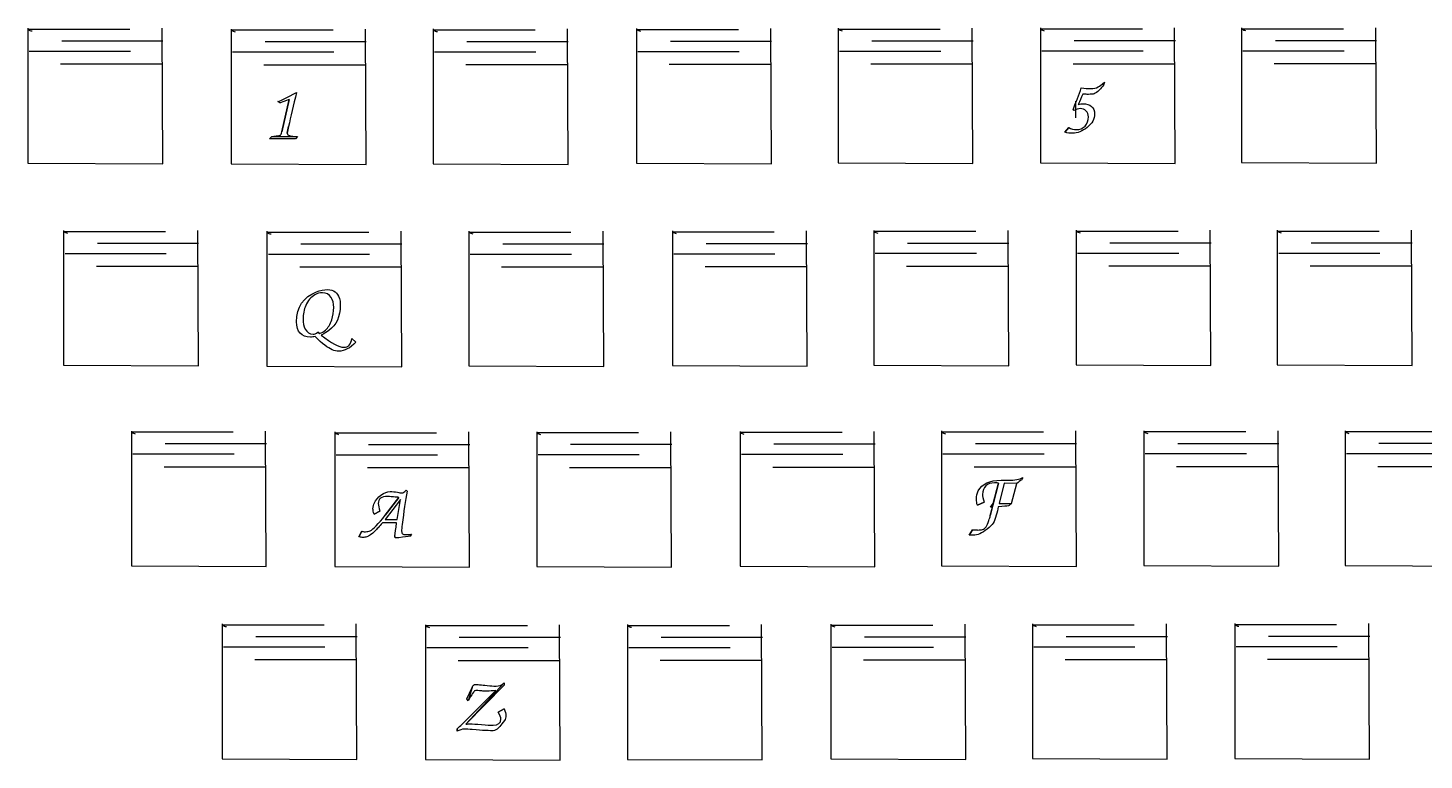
# Model space of a CAD drawing. Extents: x -3 to 260, y -47 to 18.
# Drawn here: x -3.1 to 121, y -47.1 to 18 of the extents above; entities that cross this region are included whole.
import ezdxf

# ---------------------------------------------------------------- set-up
doc = ezdxf.new("R2010")
doc.units = 0
doc.layers.add('Layer_1', color=7, linetype='CONTINUOUS')

msp = doc.modelspace()

# ---------------------------------------------------------------- linework, layer by layer
at = {"layer": 'Layer_1', "color": 7}
for points in [[(-3.134297, 17.949977), (-3.134297, 5.96462), (8.85106, 5.906172), (8.792595, 17.949977)], [(-3.073921, 17.872789), (5.926081, 17.872789)], [(14.944498, 17.883564), (14.944498, 5.898207), (26.929855, 5.839759), (26.87139, 17.883564)], [(15.004874, 17.806377), (24.004876, 17.806377)], [(32.899799, 17.891512), (32.899799, 5.906155), (44.885156, 5.847706), (44.826691, 17.891512)], [(32.960175, 17.814324), (41.960177, 17.814324)], [(50.986269, 17.925608), (50.986269, 5.940251), (62.971626, 5.881803), (62.91316, 17.925608)], [(51.046644, 17.84842), (60.046646, 17.84842)], [(68.903433, 17.959704), (68.903433, 5.974347), (80.88879, 5.915899), (80.830325, 17.959704)], [(68.963809, 17.882516), (77.963811, 17.882516)], [(86.891251, 17.977981), (86.891251, 5.992624), (98.876607, 5.934176), (98.818142, 17.977981)], [(86.951626, 17.900793), (95.951628, 17.900793)], [(104.774321, 17.984073), (104.774321, 5.998716), (116.759678, 5.940268), (116.701213, 17.984073)], [(104.834697, 17.906885), (113.834699, 17.906885)], [(-0.132254, 16.833336), (8.867748, 16.833336)], [(17.946541, 16.766924), (26.946543, 16.766924)], [(35.901842, 16.774871), (44.901844, 16.774871)], [(53.988312, 16.808967), (62.988313, 16.808967)], [(71.905476, 16.843063), (80.905478, 16.843063)], [(89.893294, 16.86134), (98.893295, 16.86134)], [(107.776364, 16.867432), (116.776366, 16.867432)], [(-3.012809, 15.916114), (5.987193, 15.916114)], [(15.065986, 15.849702), (24.065988, 15.849702)], [(33.021288, 15.857649), (42.021289, 15.857649)], [(51.107757, 15.891745), (60.107759, 15.891745)], [(69.024922, 15.925841), (78.024923, 15.925841)], [(87.012739, 15.944118), (96.012741, 15.944118)], [(104.895809, 15.95021), (113.895811, 15.95021)], [(-0.227255, 14.775005), (8.772746, 14.775005)], [(17.851539, 14.708593), (26.851541, 14.708593)], [(35.806841, 14.71654), (44.806842, 14.71654)], [(53.89331, 14.750636), (62.893312, 14.750636)], [(71.810475, 14.784732), (80.810476, 14.784732)], [(89.798292, 14.803009), (98.798294, 14.803009)], [(107.681362, 14.809101), (116.681364, 14.809101)], [(90.000001, 11.46082), (90.000001, 10.00001)], [(0.042014, -0.039741), (0.042014, -12.025098), (12.027371, -12.083546), (11.968906, -0.039741)], [(0.10239, -0.116929), (9.102392, -0.116929)], [(3.044057, -1.156382), (12.044059, -1.156382)], [(18.120809, -0.106154), (18.120809, -12.091511), (30.106166, -12.149959), (30.047701, -0.106154)], [(18.181185, -0.183341), (27.181187, -0.183341)], [(21.122852, -1.222794), (30.122854, -1.222794)], [(36.076111, -0.098206), (36.076111, -12.083563), (48.061467, -12.142011), (48.003002, -0.098206)], [(36.136486, -0.175394), (45.136488, -0.175394)], [(39.078154, -1.214847), (48.078155, -1.214847)], [(54.16258, -0.06411), (54.16258, -12.049467), (66.147937, -12.107915), (66.089472, -0.06411)], [(54.222956, -0.141298), (63.222957, -0.141298)], [(57.164623, -1.180751), (66.164625, -1.180751)], [(72.079745, -0.030014), (72.079745, -12.015371), (84.065102, -12.073819), (84.006636, -0.030014)], [(72.14012, -0.107202), (81.140122, -0.107202)], [(75.081788, -1.146655), (84.081789, -1.146655)], [(90.067562, -0.011737), (90.067562, -11.997094), (102.052919, -12.055542), (101.994454, -0.011737)], [(90.127938, -0.088925), (99.127939, -0.088925)], [(93.069605, -1.128378), (102.069606, -1.128378)], [(107.950632, -0.005645), (107.950632, -11.991002), (119.935989, -12.04945), (119.877524, -0.005645)], [(108.011008, -0.082833), (117.01101, -0.082833)], [(110.952675, -1.122285), (119.952677, -1.122285)], [(0.163503, -2.073604), (9.163504, -2.073604)], [(18.242297, -2.140016), (27.242299, -2.140016)], [(36.197599, -2.132069), (45.197601, -2.132069)], [(54.284068, -2.097973), (63.28407, -2.097973)], [(72.201233, -2.063877), (81.201235, -2.063877)], [(90.18905, -2.0456), (99.189052, -2.0456)], [(108.07212, -2.039508), (117.072122, -2.039508)], [(2.949056, -3.214713), (11.949057, -3.214713)], [(21.027851, -3.281125), (30.027852, -3.281125)], [(38.983152, -3.273178), (47.983154, -3.273178)], [(57.069621, -3.239082), (66.069623, -3.239082)], [(74.986786, -3.204986), (83.986788, -3.204986)], [(92.974603, -3.186709), (101.974605, -3.186709)], [(110.857673, -3.180617), (119.857675, -3.180617)], [(6.067077, -17.876682), (6.067077, -29.862038), (18.052434, -29.920487), (17.993968, -17.876682)], [(6.127453, -17.953869), (15.127454, -17.953869)], [(24.145872, -17.943094), (24.145872, -29.928451), (36.131229, -29.986899), (36.072763, -17.943094)], [(24.206247, -18.020282), (33.206249, -18.020282)], [(42.101173, -17.935147), (42.101173, -29.920504), (54.08653, -29.978952), (54.028065, -17.935147)], [(42.161549, -18.012334), (51.16155, -18.012334)], [(60.187642, -17.90105), (60.187642, -29.886407), (72.172999, -29.944856), (72.114534, -17.90105)], [(60.248018, -17.978238), (69.24802, -17.978238)], [(78.104807, -17.866954), (78.104807, -29.852311), (90.090164, -29.910759), (90.031699, -17.866954)], [(78.165183, -17.944142), (87.165185, -17.944142)], [(96.092624, -17.848678), (96.092624, -29.834034), (108.077981, -29.892483), (108.019516, -17.848678)], [(96.153, -17.925865), (105.153002, -17.925865)], [(113.975694, -17.842585), (113.975694, -29.827942), (125.961051, -29.88639), (125.902586, -17.842585)], [(114.03607, -17.919773), (123.036072, -17.919773)], [(9.06912, -18.993322), (18.069121, -18.993322)], [(27.147915, -19.059734), (36.147916, -19.059734)], [(45.103216, -19.051787), (54.103218, -19.051787)], [(63.189685, -19.017691), (72.189687, -19.017691)], [(81.10685, -18.983595), (90.106852, -18.983595)], [(99.094667, -18.965318), (108.094669, -18.965318)], [(116.977737, -18.959226), (125.977739, -18.959226)], [(6.188565, -19.910544), (15.188567, -19.910544)], [(8.974118, -21.051653), (17.97412, -21.051653)], [(24.26736, -19.976957), (33.267362, -19.976957)], [(42.222661, -19.969009), (51.222663, -19.969009)], [(60.30913, -19.934913), (69.309132, -19.934913)], [(63.094683, -21.076022), (72.094685, -21.076022)], [(78.226295, -19.900817), (87.226297, -19.900817)], [(81.011848, -21.041926), (90.01185, -21.041926)], [(96.214112, -19.88254), (105.214114, -19.88254)], [(98.999665, -21.023649), (107.999667, -21.023649)], [(114.097183, -19.876448), (123.097184, -19.876448)], [(116.882736, -21.017557), (125.882738, -21.017557)], [(27.052913, -21.118066), (36.052915, -21.118066)], [(45.008214, -21.110118), (54.008216, -21.110118)], [(14.138058, -35.028075), (14.138058, -47.013432), (26.123415, -47.07188), (26.064949, -35.028075)], [(14.198433, -35.105262), (23.198435, -35.105262)], [(32.216853, -35.094487), (32.216853, -47.079844), (44.202209, -47.138292), (44.143744, -35.094487)], [(32.277228, -35.171675), (41.27723, -35.171675)], [(50.172154, -35.08654), (50.172154, -47.071897), (62.157511, -47.130345), (62.099046, -35.08654)], [(50.23253, -35.163728), (59.232531, -35.163728)], [(68.258623, -35.052444), (68.258623, -47.037801), (80.24398, -47.096249), (80.185515, -35.052444)], [(68.318999, -35.129631), (77.319001, -35.129631)], [(86.175788, -35.018348), (86.175788, -47.003704), (98.161145, -47.062153), (98.10268, -35.018348)], [(86.236164, -35.095535), (95.236165, -35.095535)], [(104.163605, -35.000071), (104.163605, -46.985428), (116.148962, -47.043876), (116.090497, -35.000071)], [(104.223981, -35.077259), (113.223983, -35.077259)], [(14.259546, -37.061937), (23.259548, -37.061937)], [(17.140101, -36.144715), (26.140102, -36.144715)], [(32.338341, -37.12835), (41.338343, -37.12835)], [(35.218895, -36.211128), (44.218897, -36.211128)], [(50.293642, -37.120403), (59.293644, -37.120403)], [(53.174197, -36.20318), (62.174199, -36.20318)], [(68.380111, -37.086306), (77.380113, -37.086306)], [(71.260666, -36.169084), (80.260668, -36.169084)], [(86.297276, -37.05221), (95.297278, -37.05221)], [(89.177831, -36.134988), (98.177833, -36.134988)], [(104.285093, -37.033933), (113.285095, -37.033933)], [(107.165648, -36.116711), (116.16565, -36.116711)], [(17.045099, -38.203046), (26.045101, -38.203046)], [(35.123894, -38.269459), (44.123896, -38.269459)], [(53.079195, -38.261512), (62.079197, -38.261512)], [(71.165664, -38.227415), (80.165666, -38.227415)], [(89.082829, -38.193319), (98.082831, -38.193319)], [(107.070646, -38.175043), (116.070648, -38.175043)]]:
    msp.add_lwpolyline(points, dxfattribs=at)
for points in [[(-3.083629, 17.806156), (-3.083629, 17.806156), (-3.083629, 17.806156), (-3.083629, 17.806156)], [(14.995165, 17.739744), (14.995165, 17.739744), (14.995165, 17.739744), (14.995165, 17.739744)], [(32.950467, 17.747691), (32.950467, 17.747691), (32.950467, 17.747691), (32.950467, 17.747691)], [(51.036936, 17.781787), (51.036936, 17.781787), (51.036936, 17.781787), (51.036936, 17.781787)], [(68.954101, 17.815883), (68.954101, 17.815883), (68.954101, 17.815883), (68.954101, 17.815883)], [(86.941918, 17.83416), (86.941918, 17.83416), (86.941918, 17.83416), (86.941918, 17.83416)], [(104.824988, 17.840252), (104.824988, 17.840252), (104.824988, 17.840252), (104.824988, 17.840252)], [(92.572092, 13.145517), (92.508592, 12.884462)], [(92.572092, 13.145517), (92.572092, 13.145517)], [(19.306729, 11.32143), (19.095062, 11.427264)], [(19.426673, 8.732042), (20.096951, 11.617764)], [(89.855703, 10.626684), (89.785148, 10.69724)], [(20.047562, 9.204764), (19.927618, 8.619153)], [(89.058425, 8.700517), (89.404148, 9.116795)], [(20.837784, 8.322819), (20.668451, 8.132319), (18.354229, 8.132319), (18.55884, 8.322819)], [(20.837784, 8.322819), (20.837784, 8.322819)], [(0.092682, -0.183562), (0.092682, -0.183562), (0.092682, -0.183562), (0.092682, -0.183562)], [(18.171477, -0.249974), (18.171477, -0.249974), (18.171477, -0.249974), (18.171477, -0.249974)], [(36.126778, -0.242027), (36.126778, -0.242027), (36.126778, -0.242027), (36.126778, -0.242027)], [(54.213247, -0.207931), (54.213247, -0.207931), (54.213247, -0.207931), (54.213247, -0.207931)], [(72.130412, -0.173835), (72.130412, -0.173835), (72.130412, -0.173835), (72.130412, -0.173835)], [(90.118229, -0.155558), (90.118229, -0.155558), (90.118229, -0.155558), (90.118229, -0.155558)], [(108.0013, -0.149465), (108.0013, -0.149465), (108.0013, -0.149465), (108.0013, -0.149465)], [(24.052407, -6.896014), (24.052407, -6.896014)], [(22.63424, -9.076181), (22.789463, -9.210236)], [(25.675185, -9.626514), (26.020907, -9.972236), (26.020907, -9.972236)], [(6.117744, -18.020502), (6.117744, -18.020502), (6.117744, -18.020502), (6.117744, -18.020502)], [(24.196539, -18.086914), (24.196539, -18.086914), (24.196539, -18.086914), (24.196539, -18.086914)], [(42.15184, -18.078967), (42.15184, -18.078967), (42.15184, -18.078967), (42.15184, -18.078967)], [(60.23831, -18.044871), (60.23831, -18.044871), (60.23831, -18.044871), (60.23831, -18.044871)], [(78.155474, -18.010775), (78.155474, -18.010775), (78.155474, -18.010775), (78.155474, -18.010775)], [(96.143291, -17.992498), (96.143291, -17.992498), (96.143291, -17.992498), (96.143291, -17.992498)], [(114.026362, -17.986406), (114.026362, -17.986406), (114.026362, -17.986406), (114.026362, -17.986406)], [(85.310802, -22.003482), (85.310802, -22.003482)], [(30.494698, -23.143773), (30.593476, -23.214329)], [(82.432136, -25.390149), (82.622636, -24.635205), (82.446247, -24.635205), (82.700247, -24.310649), (83.151802, -22.497371)], [(84.795747, -22.525594), (83.666858, -22.497371), (83.215302, -24.310649), (84.33008, -24.310649)], [(29.979643, -23.948106), (28.61792, -25.733162), (29.690365, -25.733162), (29.979643, -23.948106), (29.979643, -23.948106)], [(28.632031, -25.352162), (29.852643, -23.771718)], [(81.881802, -24.204816), (81.289136, -24.472927)], [(28.166365, -24.985273), (27.644254, -25.267495)], [(26.289587, -27.271273), (26.557698, -26.777384)], [(29.485754, -27.250106), (29.492809, -27.193662)], [(30.974476, -27.045495), (30.861587, -27.214829)], [(30.974476, -27.045495), (30.974476, -27.045495)], [(80.562413, -27.11876), (80.83758, -26.660149)], [(14.188725, -35.171895), (14.188725, -35.171895), (14.188725, -35.171895), (14.188725, -35.171895)], [(32.26752, -35.238308), (32.26752, -35.238308), (32.26752, -35.238308), (32.26752, -35.238308)], [(50.222821, -35.23036), (50.222821, -35.23036), (50.222821, -35.23036), (50.222821, -35.23036)], [(68.30929, -35.196264), (68.30929, -35.196264), (68.30929, -35.196264), (68.30929, -35.196264)], [(86.226455, -35.162168), (86.226455, -35.162168), (86.226455, -35.162168), (86.226455, -35.162168)], [(104.214272, -35.143891), (104.214272, -35.143891), (104.214272, -35.143891), (104.214272, -35.143891)], [(39.207087, -40.276412), (39.207087, -40.481023), (35.799254, -43.952356)], [(36.003865, -41.863912), (35.883921, -41.687523), (36.349587, -40.671523)], [(36.088532, -43.331467), (38.480365, -40.939634)], [(38.684976, -42.886967), (39.214143, -42.569467)], [(39.355254, -43.176245), (39.355254, -43.176245)], [(35.023143, -44.573245), (35.023143, -44.354523)]]:
    msp.add_lwpolyline(points, close=True, dxfattribs=at)
for points in [[(-2.761075, 17.680511), (-2.872632, 17.71006), (-2.980415, 17.752844), (-3.083629, 17.806156)], [(15.31772, 17.614099), (15.206163, 17.643647), (15.09838, 17.686432), (14.995165, 17.739744)], [(33.273021, 17.622046), (33.161465, 17.651594), (33.053681, 17.694379), (32.950467, 17.747691)], [(51.359491, 17.656142), (51.247934, 17.685691), (51.14015, 17.728476), (51.036936, 17.781787)], [(69.276655, 17.690238), (69.165099, 17.719787), (69.057315, 17.762572), (68.954101, 17.815883)], [(87.264473, 17.708515), (87.152916, 17.738064), (87.045132, 17.780848), (86.941918, 17.83416)], [(105.147543, 17.714607), (105.035986, 17.744156), (104.928203, 17.786941), (104.824988, 17.840252)], [(89.785148, 10.69724), (90.062666, 11.407499), (90.307259, 12.05661), (90.518925, 12.644573)], [(90.518925, 12.644573), (90.815259, 12.60224), (91.097481, 12.581073), (91.365592, 12.581073)], [(91.365592, 12.581073), (91.619592, 12.581073), (91.840666, 12.630462), (92.028814, 12.72924)], [(92.120537, 12.454073), (91.937092, 12.270628), (91.788925, 12.162443), (91.676037, 12.129517)], [(92.028814, 12.72924), (92.155814, 12.799795), (92.336907, 12.938554), (92.572092, 13.145517)], [(92.508592, 12.884462), (92.376888, 12.743351), (92.247537, 12.599888), (92.120537, 12.454073)], [(19.095062, 11.427264), (19.363173, 11.540153), (19.915858, 11.810616), (20.753118, 12.238653)], [(20.096951, 11.617764), (20.026395, 11.589542), (19.762988, 11.490764), (19.306729, 11.32143)], [(20.753118, 12.238653), (20.461488, 11.10506), (20.226303, 10.093764), (20.047562, 9.204764)], [(90.645925, 12.101295), (90.514222, 11.772036), (90.382518, 11.466295), (90.250814, 11.184073)], [(90.250814, 11.184073), (90.41074, 11.221703), (90.556555, 11.240517), (90.688259, 11.240517)], [(91.153925, 12.073073), (91.041037, 12.073073), (90.871703, 12.08248), (90.645925, 12.101295)], [(90.688259, 11.240517), (90.989296, 11.240517), (91.233888, 11.160554), (91.422037, 11.000628)], [(91.676037, 12.129517), (91.544333, 12.091888), (91.370296, 12.073073), (91.153925, 12.073073)], [(90.427203, 10.803073), (90.248462, 10.803073), (90.057962, 10.744277), (89.855703, 10.626684)], [(90.949314, 10.591406), (90.812907, 10.732517), (90.63887, 10.803073), (90.427203, 10.803073)], [(90.857592, 9.257906), (91.059851, 9.474277), (91.160981, 9.74474), (91.160981, 10.069295)], [(91.160981, 10.069295), (91.160981, 10.280962), (91.090425, 10.454999), (90.949314, 10.591406)], [(91.704259, 10.323295), (91.704259, 9.890554), (91.483185, 9.493091), (91.041037, 9.130906)], [(91.422037, 11.000628), (91.610185, 10.845406), (91.704259, 10.619628), (91.704259, 10.323295)], [(19.327895, 8.456875), (19.356118, 8.485097), (19.389044, 8.576819), (19.426673, 8.732042)], [(89.74987, 8.615851), (89.528796, 8.615851), (89.298314, 8.644073), (89.058425, 8.700517)], [(89.404148, 9.116795), (89.634629, 8.999203), (89.858055, 8.940406), (90.074425, 8.940406)], [(91.041037, 9.130906), (90.622407, 8.787536), (90.192018, 8.615851), (89.74987, 8.615851)], [(90.074425, 8.940406), (90.398981, 8.940406), (90.660037, 9.04624), (90.857592, 9.257906)], [(18.55884, 8.322819), (18.695247, 8.33693), (18.831655, 8.353393), (18.968062, 8.372208)], [(18.968062, 8.372208), (19.179729, 8.40043), (19.299673, 8.428653), (19.327895, 8.456875)], [(19.927618, 8.619153), (19.927618, 8.614449), (19.927618, 8.612097), (19.927618, 8.612097)], [(19.927618, 8.612097), (19.927618, 8.508616), (19.988766, 8.43806), (20.111062, 8.40043)], [(20.111062, 8.40043), (20.275692, 8.34869), (20.517933, 8.322819), (20.837784, 8.322819)], [(0.415236, -0.309207), (0.30368, -0.279658), (0.195896, -0.236873), (0.092682, -0.183562)], [(18.494031, -0.375619), (18.382474, -0.346071), (18.274691, -0.303286), (18.171477, -0.249974)], [(36.449333, -0.367672), (36.337776, -0.338123), (36.229992, -0.295339), (36.126778, -0.242027)], [(54.535802, -0.333576), (54.424245, -0.304027), (54.316462, -0.261242), (54.213247, -0.207931)], [(72.452967, -0.29948), (72.34141, -0.269931), (72.233626, -0.227146), (72.130412, -0.173835)], [(90.440784, -0.281203), (90.329227, -0.251654), (90.221443, -0.20887), (90.118229, -0.155558)], [(108.323854, -0.275111), (108.212297, -0.245562), (108.104514, -0.202777), (108.0013, -0.149465)], [(20.750407, -8.144847), (20.750407, -6.841921), (21.340722, -5.957625), (22.521351, -5.491958)], [(22.38024, -5.76007), (22.027463, -5.967033), (21.759351, -6.279829), (21.575907, -6.698458)], [(23.050518, -5.576625), (22.810629, -5.576625), (22.587203, -5.637773), (22.38024, -5.76007)], [(22.521351, -5.491958), (22.855314, -5.360255), (23.189277, -5.294403), (23.52324, -5.294403)], [(23.833685, -5.992903), (23.659648, -5.715384), (23.398592, -5.576625), (23.050518, -5.576625)], [(23.52324, -5.294403), (24.045351, -5.294403), (24.391074, -5.553107), (24.560407, -6.070514)], [(24.052407, -6.896014), (24.052407, -6.524421), (23.9795, -6.223384), (23.833685, -5.992903)], [(24.560407, -6.070514), (24.607444, -6.211625), (24.630963, -6.42094), (24.630963, -6.698458)], [(21.575907, -6.698458), (21.411277, -7.070051), (21.328963, -7.479273), (21.328963, -7.926125)], [(24.630963, -6.698458), (24.630963, -7.686236), (24.297, -8.431773), (23.629074, -8.93507)], [(23.876018, -7.968458), (23.993611, -7.610977), (24.052407, -7.253495), (24.052407, -6.896014)], [(21.992185, -9.513625), (21.164333, -9.513625), (20.750407, -9.057366), (20.750407, -8.144847)], [(21.328963, -7.926125), (21.328963, -8.264792), (21.392463, -8.556421), (21.519463, -8.801014)], [(23.33274, -8.885681), (23.563222, -8.683421), (23.744314, -8.377681), (23.876018, -7.968458)], [(21.519463, -8.801014), (21.679388, -9.106755), (21.912222, -9.259625), (22.217963, -9.259625)], [(22.401407, -9.471292), (22.260296, -9.499514), (22.123888, -9.513625), (21.992185, -9.513625)], [(22.217963, -9.259625), (22.344963, -9.259625), (22.483722, -9.198477), (22.63424, -9.076181)], [(23.918351, -10.642514), (23.551463, -10.487292), (23.045814, -10.096884), (22.401407, -9.471292)], [(22.789463, -9.210236), (23.001129, -9.12557), (23.182222, -9.017384), (23.33274, -8.885681)], [(23.629074, -8.93507), (23.478555, -9.047958), (23.252777, -9.182014), (22.95174, -9.337236)], [(22.95174, -9.337236), (23.845444, -10.061607), (24.515722, -10.423792), (24.962574, -10.423792)], [(24.962574, -10.423792), (25.352981, -10.423792), (25.590518, -10.158033), (25.675185, -9.626514)], [(24.503963, -10.769514), (24.315814, -10.769514), (24.120611, -10.727181), (23.918351, -10.642514)], [(26.020907, -9.972236), (25.517611, -10.503755), (25.011963, -10.769514), (24.503963, -10.769514)], [(6.440299, -18.146147), (6.328742, -18.116599), (6.220958, -18.073814), (6.117744, -18.020502)], [(24.519094, -18.21256), (24.407537, -18.183011), (24.299753, -18.140226), (24.196539, -18.086914)], [(42.474395, -18.204612), (42.362838, -18.175064), (42.255055, -18.132279), (42.15184, -18.078967)], [(60.560864, -18.170516), (60.449307, -18.140968), (60.341524, -18.098183), (60.23831, -18.044871)], [(78.478029, -18.13642), (78.366472, -18.106871), (78.258689, -18.064087), (78.155474, -18.010775)], [(96.465846, -18.118143), (96.354289, -18.088595), (96.246506, -18.04581), (96.143291, -17.992498)], [(114.348916, -18.112051), (114.23736, -18.082502), (114.129576, -18.039718), (114.026362, -17.986406)], [(81.366747, -23.195871), (81.691302, -22.560871), (82.363932, -22.243371), (83.384636, -22.243371)], [(83.384636, -22.243371), (83.455191, -22.243371), (83.561024, -22.243371), (83.702136, -22.243371)], [(83.702136, -22.243371), (83.838543, -22.248075), (83.942024, -22.250427), (84.01258, -22.250427)], [(84.01258, -22.250427), (84.614654, -22.250427), (85.047395, -22.168112), (85.310802, -22.003482)], [(85.240247, -22.201038), (85.075617, -22.309223), (84.92745, -22.417408), (84.795747, -22.525594)], [(85.310802, -22.003482), (85.291987, -22.069334), (85.268469, -22.135186), (85.240247, -22.201038)], [(27.672476, -24.251495), (27.80418, -23.997495), (27.999383, -23.771718), (28.258087, -23.574162)], [(28.258087, -23.574162), (28.540309, -23.357792), (28.813124, -23.249606), (29.076531, -23.249606)], [(29.076531, -23.249606), (29.278791, -23.249606), (29.492809, -23.273125), (29.718587, -23.320162)], [(29.718587, -23.320162), (29.878513, -23.353088), (30.012569, -23.369551), (30.120754, -23.369551)], [(30.120754, -23.369551), (30.219531, -23.369551), (30.34418, -23.294292), (30.494698, -23.143773)], [(30.593476, -23.214329), (30.424143, -24.070403), (30.273624, -25.058181), (30.14192, -26.177662)], [(81.197413, -23.929649), (81.197413, -23.661538), (81.253858, -23.416945), (81.366747, -23.195871)], [(82.029969, -22.751371), (81.837117, -22.930112), (81.740691, -23.18176), (81.740691, -23.506316)], [(81.740691, -23.506316), (81.740691, -23.652131), (81.787728, -23.884964), (81.881802, -24.204816)], [(82.813136, -22.476205), (82.483876, -22.476205), (82.222821, -22.567927), (82.029969, -22.751371)], [(83.151802, -22.497371), (83.015395, -22.48326), (82.902506, -22.476205), (82.813136, -22.476205)], [(27.545476, -24.787718), (27.545476, -24.594866), (27.587809, -24.416125), (27.672476, -24.251495)], [(27.644254, -25.267495), (27.578402, -25.055829), (27.545476, -24.895903), (27.545476, -24.787718)], [(28.836643, -23.687051), (28.291013, -23.687051), (28.018198, -23.901069), (28.018198, -24.329106)], [(28.018198, -24.329106), (28.018198, -24.479625), (28.067587, -24.698347), (28.166365, -24.985273)], [(29.37992, -23.73644), (29.064772, -23.703514), (28.88368, -23.687051), (28.836643, -23.687051)], [(29.852643, -23.771718), (29.749161, -23.767014), (29.591587, -23.755255), (29.37992, -23.73644)], [(81.289136, -24.472927), (81.227987, -24.303594), (81.197413, -24.122501), (81.197413, -23.929649)], [(83.144747, -24.599927), (83.088302, -24.849223), (83.029506, -25.100871), (82.968358, -25.354871)], [(84.040802, -24.51526), (83.918506, -24.55289), (83.619821, -24.581112), (83.144747, -24.599927)], [(84.33008, -24.310649), (84.217191, -24.423538), (84.120765, -24.491742), (84.040802, -24.51526)], [(27.298531, -26.742106), (27.566643, -26.615106), (28.011143, -26.151792), (28.632031, -25.352162)], [(28.399198, -26.02244), (28.088754, -26.379921), (27.872383, -26.617458), (27.750087, -26.735051)], [(29.648031, -26.050662), (29.375217, -26.031847), (28.958939, -26.02244), (28.399198, -26.02244)], [(29.492809, -27.193662), (29.521031, -26.939662), (29.572772, -26.558662), (29.648031, -26.050662)], [(81.733636, -26.631927), (81.973524, -26.561371), (82.164024, -26.297964), (82.305136, -25.841705)], [(82.67908, -26.060427), (82.575598, -26.215649), (82.396858, -26.396742), (82.142858, -26.603705)], [(82.305136, -25.841705), (82.356876, -25.677075), (82.39921, -25.526557), (82.432136, -25.390149)], [(82.968358, -25.354871), (82.893098, -25.646501), (82.796673, -25.881686), (82.67908, -26.060427)], [(26.663531, -27.334773), (26.56005, -27.334773), (26.435402, -27.313606), (26.289587, -27.271273)], [(26.557698, -26.777384), (26.618846, -26.81031), (26.722328, -26.826773), (26.868143, -26.826773)], [(27.002198, -27.278329), (26.875198, -27.315958), (26.762309, -27.334773), (26.663531, -27.334773)], [(26.868143, -26.826773), (27.032772, -26.826773), (27.176235, -26.798551), (27.298531, -26.742106)], [(27.750087, -26.735051), (27.444346, -27.040792), (27.19505, -27.221884), (27.002198, -27.278329)], [(29.478698, -27.278329), (29.478698, -27.278329), (29.48105, -27.268921), (29.485754, -27.250106)], [(29.640976, -27.384162), (29.532791, -27.384162), (29.478698, -27.346532), (29.478698, -27.271273)], [(29.478698, -27.271273), (29.478698, -27.275977), (29.478698, -27.278329), (29.478698, -27.278329)], [(30.861587, -27.214829), (30.635809, -27.243051), (30.297143, -27.290088), (29.845587, -27.35594)], [(30.14192, -26.177662), (30.108994, -26.459884), (30.092531, -26.655088), (30.092531, -26.763273)], [(30.092531, -26.763273), (30.092531, -26.890273), (30.120754, -26.97494), (30.177198, -27.017273)], [(30.177198, -27.017273), (30.233643, -27.059606), (30.325365, -27.080773), (30.452365, -27.080773)], [(30.452365, -27.080773), (30.508809, -27.080773), (30.682846, -27.069014), (30.974476, -27.045495)], [(80.915191, -27.139927), (80.825821, -27.139927), (80.708228, -27.132871), (80.562413, -27.11876)], [(80.83758, -26.660149), (81.133913, -26.669557), (81.291487, -26.67426), (81.310302, -26.67426)], [(82.142858, -26.603705), (81.705413, -26.961186), (81.296191, -27.139927), (80.915191, -27.139927)], [(81.310302, -26.67426), (81.49845, -26.67426), (81.639561, -26.660149), (81.733636, -26.631927)], [(29.845587, -27.35594), (29.742106, -27.374755), (29.673902, -27.384162), (29.640976, -27.384162)], [(14.51128, -35.29754), (14.399723, -35.267992), (14.291939, -35.225207), (14.188725, -35.171895)], [(32.590075, -35.363953), (32.478518, -35.334404), (32.370734, -35.291619), (32.26752, -35.238308)], [(50.545376, -35.356006), (50.433819, -35.326457), (50.326036, -35.283672), (50.222821, -35.23036)], [(68.631845, -35.321909), (68.520288, -35.292361), (68.412505, -35.249576), (68.30929, -35.196264)], [(86.54901, -35.287813), (86.437453, -35.258265), (86.32967, -35.21548), (86.226455, -35.162168)], [(104.536827, -35.269537), (104.42527, -35.239988), (104.317487, -35.197203), (104.214272, -35.143891)], [(36.349587, -40.671523), (36.401328, -40.563338), (36.441309, -40.495134), (36.469532, -40.466912)], [(36.469532, -40.466912), (36.516569, -40.424578), (36.591828, -40.403412), (36.695309, -40.403412)], [(36.751754, -40.94669), (36.700013, -40.94669), (36.652976, -40.953745), (36.610643, -40.967856)], [(36.695309, -40.403412), (36.78468, -40.403412), (36.949309, -40.419875), (37.189198, -40.452801)], [(37.210365, -40.989023), (36.909328, -40.960801), (36.756458, -40.94669), (36.751754, -40.94669)], [(37.189198, -40.452801), (37.353828, -40.466912), (37.603124, -40.49043), (37.937087, -40.523356)], [(38.480365, -40.939634), (38.198143, -40.986671), (37.925328, -41.01019), (37.661921, -41.01019)], [(37.937087, -40.523356), (38.200495, -40.551578), (38.388643, -40.56569), (38.501532, -40.56569)], [(38.501532, -40.56569), (38.750828, -40.56569), (38.986013, -40.469264), (39.207087, -40.276412)], [(36.610643, -40.967856), (36.540087, -40.991375), (36.337828, -41.29006), (36.003865, -41.863912)], [(37.661921, -41.01019), (37.511402, -41.01019), (37.360884, -41.003134), (37.210365, -40.989023)], [(35.023143, -44.354523), (35.277143, -44.128745), (35.632272, -43.787727), (36.088532, -43.331467)], [(38.917809, -43.479634), (38.917809, -43.34793), (38.840198, -43.150375), (38.684976, -42.886967)], [(39.214143, -42.569467), (39.308217, -42.823467), (39.355254, -43.025727), (39.355254, -43.176245)], [(39.355254, -43.176245), (39.355254, -43.350282), (39.312921, -43.496097), (39.228254, -43.61369)], [(35.679309, -44.389801), (35.462939, -44.389801), (35.244217, -44.450949), (35.023143, -44.573245)], [(36.377809, -44.432134), (36.095587, -44.403912), (35.862754, -44.389801), (35.679309, -44.389801)], [(35.799254, -43.952356), (35.963884, -43.928838), (36.083828, -43.917078), (36.159087, -43.917078)], [(36.159087, -43.917078), (36.389569, -43.917078), (36.735291, -43.938245), (37.196254, -43.980578)], [(37.492587, -44.50269), (37.243291, -44.493282), (36.871698, -44.469764), (36.377809, -44.432134)], [(37.196254, -43.980578), (37.657217, -44.018208), (38.002939, -44.037023), (38.233421, -44.037023)], [(38.092309, -44.537967), (38.153458, -44.537967), (37.95355, -44.526208), (37.492587, -44.50269)], [(38.586198, -44.389801), (38.43568, -44.488578), (38.27105, -44.537967), (38.092309, -44.537967)], [(38.233421, -44.037023), (38.68968, -44.037023), (38.917809, -43.851227), (38.917809, -43.479634)], [(39.228254, -43.61369), (38.894291, -44.069949), (38.680272, -44.328653), (38.586198, -44.389801)]]:
    msp.add_open_spline(points, degree=3, dxfattribs=at)

doc.saveas('drawing.dxf')
